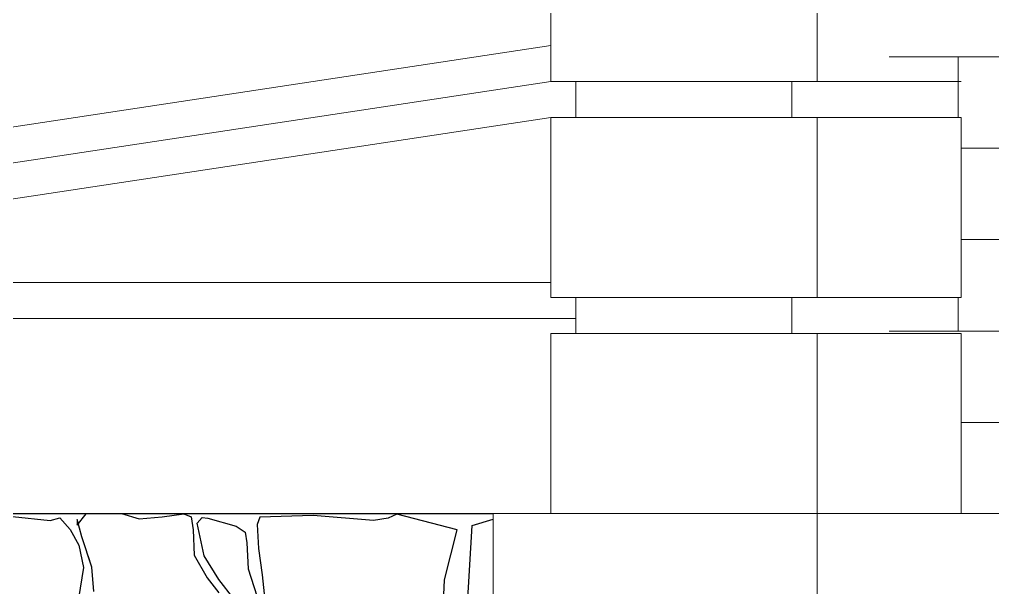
# Model space of a CAD drawing. Header units: feet. Extents: x -10410 to 374725, y -46422 to 88923.
# Drawn here: x 298005 to 299356, y -103 to 686 of the extents above; entities that cross this region are included whole.
import ezdxf

# ---------------------------------------------------------------- set-up
doc = ezdxf.new("R2010")
doc.units = ezdxf.units.FT
doc.header["$MEASUREMENT"] = 0
doc.linetypes.add('Штрихпунктирная', pattern=[670.277762, 352.777767, -176.388884, 0, -141.111112])
for name, color, linetype, lineweight in [('Интерьер - Мебель_Ном._пера__7', 7, 'Continuous', 20), ('Конструктив - Перекрытия_Ном._пера__1', 7, 'Continuous', 20), ('Конструктив - Стены Несущие_Ном._пера__120', 7, 'Continuous', 5)]:
    doc.layers.add(name, color=color, linetype=linetype, lineweight=lineweight)
for name, color, linetype, lineweight, true_color in [('Конструктив - Стены Несущие_Ном._пера__107', 7, 'Continuous', 5, 0xaaaaaa), ('Конструктив - Стены Несущие_Ном._пера__87', 7, 'Continuous', 25, 0x6a6a6a), ('Элемент Модели - Оси_Ном._пера__94', 7, 'Continuous', 5, 0xdc4f00)]:
    doc.layers.add(name, color=color, linetype=linetype, lineweight=lineweight, true_color=true_color)

# ---------------------------------------------------------------- blocks, each defined once
blk = doc.blocks.new('*X144')
at = {"layer": 'Конструктив - Стены Несущие_Ном._пера__87', "linetype": 'Continuous'}
for p, q in [((298097, -0.7), (298146.1, 0)), ((298146.1, 0), (298170.8, -7.7)), ((297995, -4.2), (298047.3, -9.9)), ((298047.3, -9.9), (298060.6, -6.2)), ((298060.6, -6.2), (298075, -22.5)), ((298091.3, -32.4), (298084.7, -8.4)), ((298084.7, -8.4), (298084.9, -16.3)), ((298084.9, -16.3), (298097, -0.7)), ((298170.8, -7.7), (298202.6, -4.7)), ((298202.6, -4.7), (298232.8, -0.7)), ((298232.8, -0.7), (298243.2, -4.7)), ((298243.2, -4.7), (298245.9, -22.8)), ((298251.5, -13.4), (298258.5, -5.9)), ((298261.3, -58.9), (298251.5, -13.4)), ((298258.5, -5.9), (298266, -6.9)), ((298266, -6.9), (298305.6, -17.7)), ((298338.6, -5.4), (298334.6, -15.4)), ((298412.6, -3.2), (298338.6, -5.4)), ((298496.6, -9.9), (298412.6, -3.2)), ((298516.6, -6.9), (298496.6, -9.9)), ((298528.7, -1.2), (298516.6, -6.9)), ((298612.7, -23.1), (298528.7, -1.2)), ((298633.5, -16.8), (298662.7, -8.1)), ((298075, -22.5), (298086.9, -44.1)), ((298245.9, -22.8), (298247.4, -58)), ((298305.6, -17.7), (298318, -26)), ((298318, -26), (298320.4, -41.1)), ((298334.6, -15.4), (298336.8, -48.8)), ((298595, -92.5), (298612.7, -23.1)), ((298624.9, -159.5), (298633.5, -16.8)), ((298105, -74.6), (298091.3, -32.4)), ((298086.9, -44.1), (298093.6, -75)), ((298320.4, -41.1), (298322.4, -77)), ((298336.8, -48.8), (298341.8, -85.4)), ((298247.4, -58), (298265.5, -89.7)), ((298281.3, -91.9), (298261.3, -58.9)), ((298093.6, -75), (298086.6, -118.4)), ((298107.9, -108.5), (298105, -74.6)), ((298322.4, -77), (298334.4, -114.4)), ((298265.5, -89.7), (298281.3, -110.5)), ((298302.4, -118.9), (298281.3, -91.9)), ((298341.8, -85.4), (298347.4, -138.5)), ((298592.7, -150.6), (298595, -92.5))]:
    blk.add_line(p, q, dxfattribs=at)
blk = doc.blocks.new('Штриховка_72', base_point=(0, 0))
at = {"layer": 'Конструктив - Стены Несущие_Ном._пера__87', "linetype": 'Continuous'}
blk.add_blockref('*X144', (0, 0), dxfattribs=at)
blk = doc.blocks.new('*X146')
at = {"layer": 'Конструктив - Стены Несущие_Ном._пера__87', "linetype": 'Continuous'}
for p, q in [((298097, -0.7), (298146.1, 0)), ((298146.1, 0), (298170.8, -7.7)), ((298094.8, -3.6), (298097, -0.7)), ((298170.8, -7.7), (298202.6, -4.7)), ((298202.6, -4.7), (298232.8, -0.7)), ((298232.8, -0.7), (298243.2, -4.7)), ((298243.2, -4.7), (298245.9, -22.8)), ((298251.5, -13.4), (298258.5, -5.9)), ((298261.3, -58.9), (298251.5, -13.4)), ((298258.5, -5.9), (298266, -6.9)), ((298266, -6.9), (298305.6, -17.7)), ((298338.6, -5.4), (298334.6, -15.4)), ((298412.6, -3.2), (298338.6, -5.4)), ((298496.6, -9.9), (298412.6, -3.2)), ((298516.6, -6.9), (298496.6, -9.9)), ((298528.7, -1.2), (298516.6, -6.9)), ((298612.7, -23.1), (298528.7, -1.2)), ((298633.5, -16.8), (298662.7, -8.1)), ((298245.9, -22.8), (298247.4, -58)), ((298305.6, -17.7), (298318, -26)), ((298318, -26), (298320.4, -41.1)), ((298334.6, -15.4), (298336.8, -48.8)), ((298595, -92.5), (298612.7, -23.1)), ((298624.9, -159.5), (298633.5, -16.8)), ((298320.4, -41.1), (298322.4, -77)), ((298336.8, -48.8), (298341.8, -85.4)), ((298105, -74.6), (298099.9, -59)), ((298247.4, -58), (298265.5, -89.7)), ((298281.3, -91.9), (298261.3, -58.9)), ((298107.9, -108.5), (298105, -74.6)), ((298322.4, -77), (298334.4, -114.4)), ((298265.5, -89.7), (298281.3, -110.5)), ((298302.4, -118.9), (298281.3, -91.9)), ((298341.8, -85.4), (298347.4, -138.5)), ((298592.7, -150.6), (298595, -92.5))]:
    blk.add_line(p, q, dxfattribs=at)
blk = doc.blocks.new('Штриховка_73', base_point=(0, 0))
at = {"layer": 'Конструктив - Стены Несущие_Ном._пера__87', "linetype": 'Continuous'}
blk.add_blockref('*X146', (0, 0), dxfattribs=at)

msp = doc.modelspace()

# ---------------------------------------------------------------- hatches: boundary and pattern name
at = {"layer": 'Конструктив - Стены Несущие_Ном._пера__107', "linetype": 'Continuous'}
h = msp.add_hatch(dxfattribs=at)
h.set_pattern_fill('ЧЕРЕПИЦА_02', color=256, style=0, pattern_type=2)
h.set_pattern_definition([(0, (300680.38, 1650), (0, 127), []), (90, (300680.38, 1650), (-304.8, 0), [127, -127]), (90, (300832.78, 1777), (-304.8, 0), [127, -127])])
h.paths.add_polyline_path([(299312.65753, 1500), (299212.65753, 1500), (299212.65753, 1150), (299312.65753, 1150), (299312.65753, 900), (299212.65753, 900), (299212.65753, 550), (299312.65753, 550), (299312.65753, 299.99995), (299212.65753, 299.99995), (299212.65753, 250), (299312.65753, 250), (299312.65753, 0), (301913.09547, 0), (301913.09547, 250), (302148.09547, 250), (302148.09547, 300), (301913.09547, 300), (301913.09547, 550), (302148.09547, 550), (302148.09547, 600), (301913.09547, 600), (301913.09547, 850), (302148.09547, 850), (302148.09547, 900), (302113.09547, 900), (302113.09547, 1150), (302148.09542, 1150), (302148.09542, 1200), (301913.09547, 1200), (301913.09547, 1450), (302148.09547, 1450), (302148.09547, 1500), (302113.09547, 1500), (302113.09547, 1750), (302148.09547, 1750), (302148.09547, 1800), (301913.09547, 1800), (301913.09547, 2050), (302148.09547, 2050), (302148.09547, 2100), (302113.09547, 2100), (302113.09547, 2350), (302148.09547, 2350), (302148.09547, 2400), (301913.09547, 2400), (301913.09547, 2650), (302148.09547, 2650), (302148.09547, 2700), (302113.09547, 2700), (302113.09547, 2950), (302148.09547, 2950), (302148.09547, 3000), (301913.09547, 3000), (301913.09547, 3250), (302148.09542, 3250), (302148.09542, 3300), (299212.65753, 3300), (299212.65753, 2950), (299312.65753, 2950), (299312.65753, 2700), (299212.65753, 2700), (299212.65753, 2350), (299312.65753, 2350), (299312.65753, 2100), (299212.65753, 2100), (299212.65753, 1750), (299312.65753, 1750)])
h.paths.add_polyline_path([(300312.65827, 2097.08994), (300312.65827, 900), (301212.65827, 900), (301212.65827, 2097.08994), (301412.65827, 2097.08994), (301412.65827, 2600), (300762.65802, 2658.86605), (300112.65827, 2600.00005), (300112.65827, 2097.08994)], flags=0)

# ---------------------------------------------------------------- linework, layer by layer
at = {"layer": 'Интерьер - Мебель_Ном._пера__7', "linetype": 'Continuous'}
for p, q in [((298742.65753, 600), (298742.65753, 850)), ((299112.65753, 600), (299112.65753, 850)), ((298742.65753, 600), (299312.65753, 600)), ((298777.65753, 550), (298777.65753, 600)), ((299077.65753, 550), (299077.65753, 600)), ((298742.65753, 550), (299312.65753, 550)), ((298742.65753, 300), (298742.65753, 550)), ((299112.65753, 300), (299112.65753, 550)), ((299312.65753, 300), (299312.65753, 550)), ((298742.65753, 300), (299312.65753, 300)), ((298777.65753, 250), (298777.65753, 300)), ((299077.65753, 250), (299077.65753, 300)), ((298742.65753, 250), (299312.65753, 250)), ((298742.65753, 0), (298742.65753, 250)), ((299112.65753, 0), (299112.65753, 250)), ((299312.65753, 0), (299312.65753, 250))]:
    msp.add_line(p, q, dxfattribs=at)
at = {"layer": 'Конструктив - Перекрытия_Ном._пера__1', "linetype": 'Continuous'}
for p, q in [((302562.61824, 0), (298662.65754, 0)), ((298662.65754, 0), (298662.65754, -300))]:
    msp.add_line(p, q, dxfattribs=at)
at = {"layer": 'Конструктив - Стены Несущие_Ном._пера__120', "linetype": 'Continuous'}
for p, q in [((297115.7592, 403.37405), (298742.65753, 650)), ((297122.81243, 354.44327), (298742.65753, 600)), ((297345.85069, 338.25425), (298742.65753, 550)), ((297345.85069, 320.69998), (298742.65753, 320.69998)), ((297245.85069, 270.69998), (298777.65753, 270.69998))]:
    msp.add_line(p, q, dxfattribs=at)
at = {"layer": 'Конструктив - Стены Несущие_Ном._пера__87', "linetype": 'Continuous'}
msp.add_line((297513.01792, 0), (298662.65754, 0), dxfattribs=at)
at = {"layer": 'Элемент Модели - Оси_Ном._пера__94', "linetype": 'Штрихпунктирная'}
msp.add_line((299112.65753, -1000), (299112.65753, 0), dxfattribs=at)

# ---------------------------------------------------------------- block references
at = {"layer": 'Конструктив - Стены Несущие_Ном._пера__87', "linetype": 'Continuous'}
for name in ['Штриховка_72', 'Штриховка_73']:
    msp.add_blockref(name, (0, 0), dxfattribs=at)

doc.saveas('drawing.dxf')
